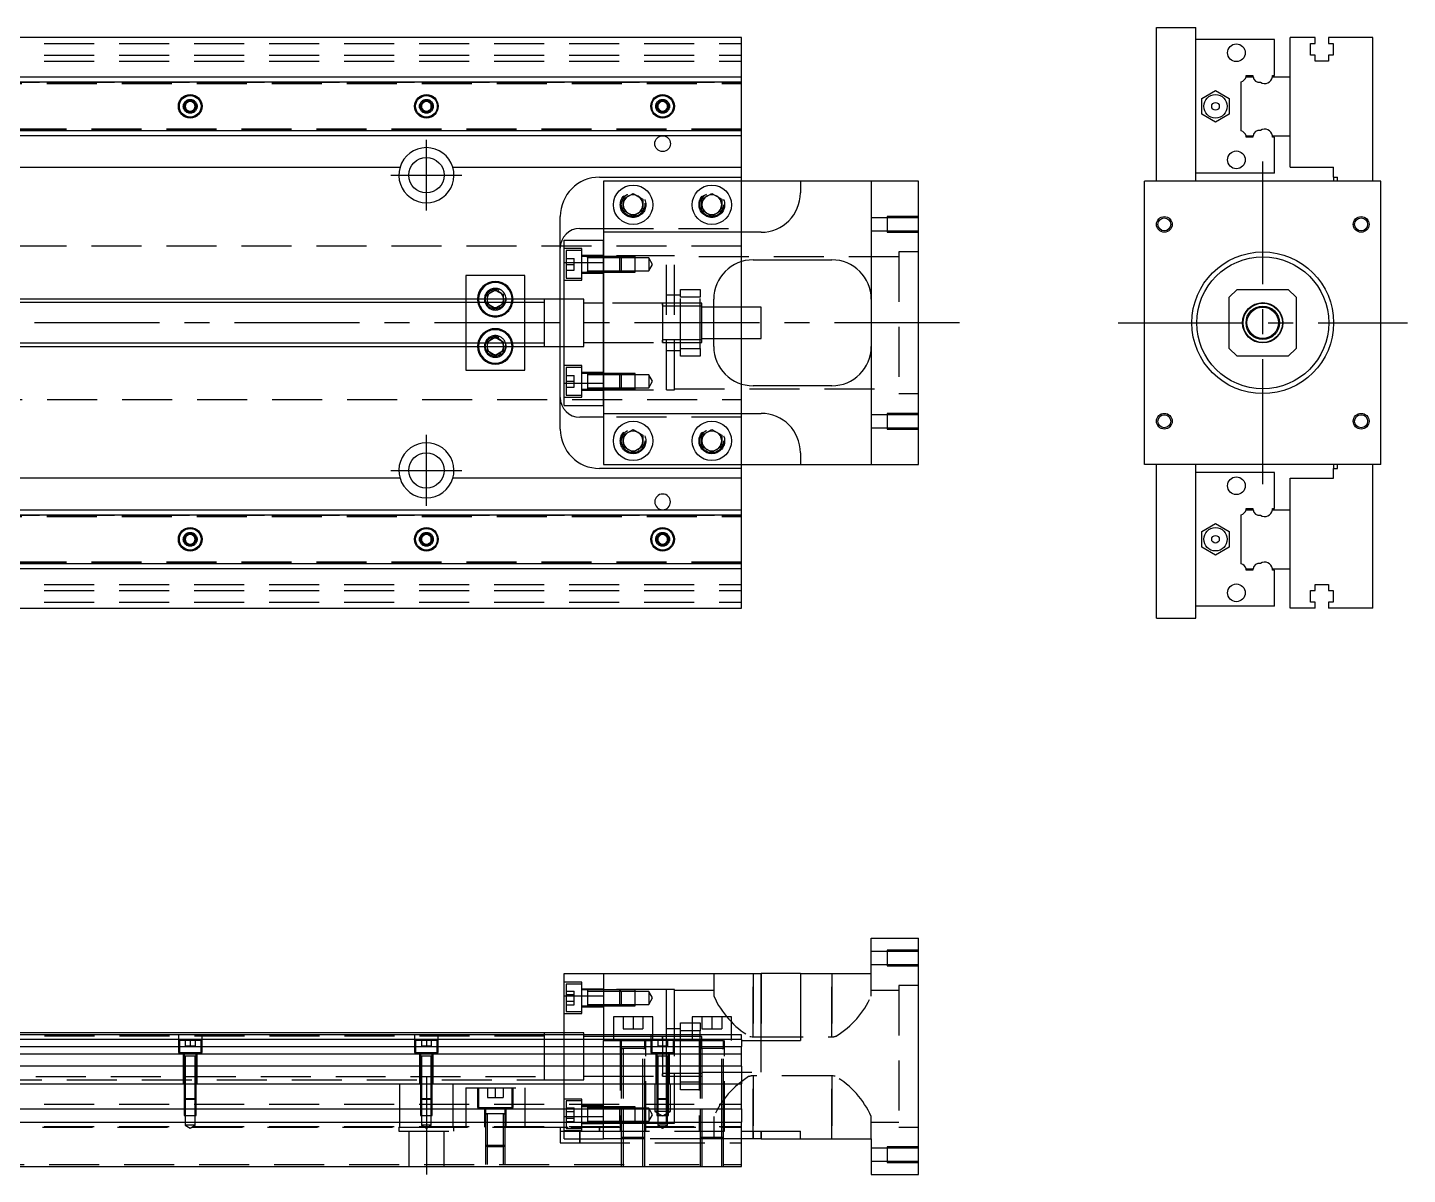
# Model space of a CAD drawing. Header units: millimetres. Extents: x -12 to 689, y -256 to 77.
# Drawn here: x 338.7 to 689.2, y -216.3 to 75 of the extents above; entities that cross this region are included whole.
import ezdxf

# ---------------------------------------------------------------- set-up
doc = ezdxf.new("R2010")
doc.units = ezdxf.units.MM
doc.linetypes.add('CENTER', pattern=[50.8, 31.75, -6.35, 6.35, -6.35])
doc.linetypes.add('DASHED', pattern=[19.05, 12.7, -6.35])
doc.layers.add('CENTER', color=1, linetype='CENTER')

msp = doc.modelspace()

# ---------------------------------------------------------------- linework, layer by layer
at = {"color": 7, "linetype": 'Continuous', "lineweight": -3}
for p, q in [((625.44, 75), (635.44, 75)), ((625.44, 36), (625.44, 75)), ((635.44, 36), (635.44, 75)), ((520, 72.5), (310, 72.5)), ((520, 62.5), (520, 72.5)), ((655.44, 72), (635.44, 72)), ((655.44, 62.8), (655.44, 72)), ((659.44, 62.5), (659.44, 72.5)), ((665.74, 72.5), (659.44, 72.5)), ((664.59, 71), (665.74, 71)), ((664.59, 68), (664.59, 71)), ((665.74, 71), (665.74, 72.5)), ((669.14, 72.5), (669.14, 71)), ((680.44, 72.5), (669.14, 72.5)), ((669.14, 71), (670.29, 71)), ((670.29, 71), (670.29, 68)), ((680.44, 36), (680.44, 72.5)), ((665.74, 68), (664.59, 68)), ((665.74, 66.5), (665.74, 68)), ((669.14, 68), (669.14, 66.5)), ((670.29, 68), (669.14, 68)), ((669.14, 66.5), (665.74, 66.5)), ((310, 62.5), (520, 62.5)), ((310, 61.25), (520, 61.25)), ((520, 61.25), (520, 62.5)), ((520, 48.75), (520, 61.25)), ((646.94, 48.75), (646.94, 61.25)), ((648.19, 62.5), (649.96, 62.5)), ((648.23, 62.8), (649.94, 62.8)), ((654.91, 62.5), (659.44, 62.5)), ((654.94, 62.8), (655.44, 62.8)), ((659.44, 47.5), (659.44, 62.5)), ((659.44, 47.5), (659.44, 62.5)), ((378.75, 55.72), (380, 56.44)), ((380, 56.44), (381.25, 55.72)), ((438.75, 55.72), (440, 56.44)), ((440, 56.44), (441.25, 55.72)), ((498.75, 55.72), (500, 56.44)), ((500, 56.44), (501.25, 55.72)), ((636.94, 57.02), (640.44, 59.04)), ((636.94, 52.98), (636.94, 57.02)), ((640.44, 59.04), (643.94, 57.02)), ((643.94, 57.02), (643.94, 52.98)), ((378.75, 54.28), (378.75, 55.72)), ((380, 53.56), (378.75, 54.28)), ((381.25, 54.28), (380, 53.56)), ((381.25, 55.72), (381.25, 54.28)), ((438.75, 54.28), (438.75, 55.72)), ((440, 53.56), (438.75, 54.28)), ((441.25, 54.28), (440, 53.56)), ((441.25, 55.72), (441.25, 54.28)), ((498.75, 54.28), (498.75, 55.72)), ((500, 53.56), (498.75, 54.28)), ((501.25, 54.28), (500, 53.56)), ((501.25, 55.72), (501.25, 54.28)), ((640.44, 50.96), (636.94, 52.98)), ((643.94, 52.98), (640.44, 50.96)), ((520, 48.75), (310, 48.75)), ((520, 47.5), (310, 47.5)), ((520, 47.5), (520, 48.75)), ((520, 39.5), (520, 47.5)), ((648.19, 47.5), (649.96, 47.5)), ((649.94, 47.2), (648.23, 47.2)), ((654.91, 47.5), (659.44, 47.5)), ((655.44, 47.2), (654.94, 47.2)), ((655.44, 38), (655.44, 47.2)), ((659.44, 39.5), (659.44, 47.5)), ((326.71, 39.5), (433.29, 39.5)), ((446.71, 39.5), (520, 39.5)), ((520, 37), (520, 39.5)), ((659.44, 39.5), (670.44, 39.5)), ((670.44, 37), (670.44, 39.5)), ((484, 37), (520, 37)), ((485, 36), (485, 23)), ((535, 36), (485, 36)), ((520, 36), (520, 37)), ((535, 36), (535, 33)), ((553, 36), (535, 36)), ((553, 36), (553, -36)), ((565, 36), (553, 36)), ((565, -36), (565, 36)), ((622.44, -36), (622.44, 36)), ((682.44, 36), (622.44, 36)), ((655.44, 38), (635.44, 38)), ((670.44, 37), (671.44, 37)), ((670.44, 37), (670.44, 36)), ((671.44, 36), (671.44, 37)), ((682.44, -36), (682.44, 36)), ((490, 31.44), (492.5, 32.89)), ((492.5, 32.89), (495, 31.44)), ((510, 31.44), (512.5, 32.89)), ((512.5, 32.89), (515, 31.44)), ((490, 28.56), (490, 31.44)), ((492.5, 27.11), (490, 28.56)), ((495, 28.56), (492.5, 27.11)), ((495, 31.44), (495, 28.56)), ((510, 28.56), (510, 31.44)), ((512.5, 27.11), (510, 28.56)), ((515, 28.56), (512.5, 27.11)), ((515, 31.44), (515, 28.56)), ((474, 6), (474, 27)), ((479, 24), (485, 24)), ((485, 23), (485, 15.33)), ((525, 23), (485, 23)), ((475, 15.33), (475, 21)), ((475, 21), (485, 21)), ((475, 15.33), (485, 15.33)), ((475, -15.33), (475, 15.33)), ((485, -15.33), (485, 15.33)), ((485, 15.33), (485, -15.33)), ((520, 4), (520, 15.54)), ((523, 16), (543, 16)), ((450, 12), (450, 6)), ((465, 12), (450, 12)), ((465, 6), (465, 12)), ((455.5, 7.15), (457.5, 8.31)), ((455.5, 6), (455.5, 7.15)), ((457.5, 8.31), (459.5, 7.15)), ((459.5, 7.15), (459.5, 6)), ((645.94, 8.5), (643.94, 6.5)), ((645.94, 8.5), (658.94, 8.5)), ((660.94, 6.5), (658.94, 8.5)), ((470, 6), (310, 6)), ((470, 6), (469.99, 6)), ((470, -6), (470, 6)), ((470, 6), (470, 6)), ((475, 6), (470, 6)), ((513, -6), (513, 6)), ((525, 4), (513, 4)), ((525, 0), (525, 4)), ((643.94, -6.5), (643.94, 6.5)), ((660.94, 6.5), (660.94, -6.5)), ((525, -4), (525, 0)), ((310, -6), (470, -6)), ((450, -6), (450, -12)), ((455.5, -7.15), (455.5, -6)), ((459.5, -6), (459.5, -7.15)), ((465, -12), (465, -6)), ((469.99, -6), (470, -6)), ((470, -6), (470, -6)), ((470, -6), (475, -6)), ((474, -27), (474, -6)), ((513, -4), (525, -4)), ((520, -15.54), (520, -4)), ((643.94, -6.5), (645.94, -8.5)), ((658.94, -8.5), (660.94, -6.5)), ((457.5, -8.31), (455.5, -7.15)), ((459.5, -7.15), (457.5, -8.31)), ((658.94, -8.5), (645.94, -8.5)), ((450, -12), (465, -12)), ((475, -15.33), (485, -15.33)), ((475, -21), (475, -15.33)), ((485, -15.33), (485, -23)), ((543, -16), (523, -16)), ((475, -21), (485, -21)), ((485, -24), (479, -24)), ((485, -23), (525, -23)), ((485, -23), (485, -36)), ((490, -28.56), (492.5, -27.11)), ((492.5, -27.11), (495, -28.56)), ((510, -28.56), (512.5, -27.11)), ((512.5, -27.11), (515, -28.56)), ((490, -31.44), (490, -28.56)), ((492.5, -32.89), (490, -31.44)), ((495, -31.44), (492.5, -32.89)), ((495, -28.56), (495, -31.44)), ((510, -31.44), (510, -28.56)), ((512.5, -32.89), (510, -31.44)), ((515, -31.44), (512.5, -32.89)), ((515, -28.56), (515, -31.44)), ((535, -33), (535, -36)), ((520, -37), (484, -37)), ((485, -36), (535, -36)), ((520, -37), (520, -36)), ((520, -39.5), (520, -37)), ((535, -36), (553, -36)), ((553, -36), (565, -36)), ((682.44, -36), (622.44, -36)), ((625.44, -75), (625.44, -36)), ((635.44, -75), (635.44, -36)), ((655.44, -38), (635.44, -38)), ((655.44, -47.2), (655.44, -38)), ((670.44, -36), (670.44, -37)), ((670.44, -39.5), (670.44, -37)), ((670.44, -37), (671.44, -37)), ((671.44, -37), (671.44, -36)), ((680.44, -72.5), (680.44, -36)), ((433.29, -39.5), (326.71, -39.5)), ((520, -39.5), (446.71, -39.5)), ((520, -47.5), (520, -39.5)), ((659.44, -47.5), (659.44, -39.5)), ((659.44, -39.5), (670.44, -39.5)), ((310, -47.5), (520, -47.5)), ((310, -48.75), (520, -48.75)), ((520, -48.75), (520, -47.5)), ((520, -61.25), (520, -48.75)), ((646.94, -61.25), (646.94, -48.75)), ((648.19, -47.5), (649.96, -47.5)), ((648.23, -47.2), (649.94, -47.2)), ((654.91, -47.5), (659.44, -47.5)), ((654.94, -47.2), (655.44, -47.2)), ((659.44, -62.5), (659.44, -47.5)), ((659.44, -62.5), (659.44, -47.5)), ((636.94, -52.98), (640.44, -50.96)), ((640.44, -50.96), (643.94, -52.98)), ((378.75, -54.28), (380, -53.56)), ((378.75, -55.72), (378.75, -54.28)), ((380, -56.44), (378.75, -55.72)), ((380, -53.56), (381.25, -54.28)), ((381.25, -55.72), (380, -56.44)), ((381.25, -54.28), (381.25, -55.72)), ((438.75, -54.28), (440, -53.56)), ((438.75, -55.72), (438.75, -54.28)), ((440, -56.44), (438.75, -55.72)), ((440, -53.56), (441.25, -54.28)), ((441.25, -55.72), (440, -56.44)), ((441.25, -54.28), (441.25, -55.72)), ((498.75, -54.28), (500, -53.56)), ((498.75, -55.72), (498.75, -54.28)), ((500, -56.44), (498.75, -55.72)), ((500, -53.56), (501.25, -54.28)), ((501.25, -55.72), (500, -56.44)), ((501.25, -54.28), (501.25, -55.72)), ((636.94, -57.02), (636.94, -52.98)), ((643.94, -52.98), (643.94, -57.02)), ((640.44, -59.04), (636.94, -57.02)), ((643.94, -57.02), (640.44, -59.04)), ((520, -61.25), (310, -61.25)), ((520, -62.5), (310, -62.5)), ((520, -62.5), (520, -61.25)), ((520, -72.5), (520, -62.5)), ((648.19, -62.5), (649.96, -62.5)), ((649.94, -62.8), (648.23, -62.8)), ((654.91, -62.5), (659.44, -62.5)), ((655.44, -62.8), (654.94, -62.8)), ((655.44, -72), (655.44, -62.8)), ((659.44, -72.5), (659.44, -62.5)), ((665.74, -66.5), (669.14, -66.5)), ((665.74, -68), (665.74, -66.5)), ((669.14, -66.5), (669.14, -68)), ((664.59, -68), (665.74, -68)), ((664.59, -71), (664.59, -68)), ((669.14, -68), (670.29, -68)), ((670.29, -68), (670.29, -71)), ((310, -72.5), (520, -72.5)), ((655.44, -72), (635.44, -72)), ((665.74, -72.5), (659.44, -72.5)), ((665.74, -71), (664.59, -71)), ((665.74, -72.5), (665.74, -71)), ((669.14, -71), (669.14, -72.5)), ((670.29, -71), (669.14, -71)), ((680.44, -72.5), (669.14, -72.5)), ((625.44, -75), (635.44, -75)), ((553, -165.35), (553, -156.35)), ((553, -156.35), (565, -156.35)), ((565, -216.35), (565, -156.35)), ((475, -171.02), (475, -165.35)), ((475, -165.35), (485, -165.35)), ((485, -165.35), (525, -165.35)), ((485, -165.35), (485, -180.85)), ((525, -182.35), (525, -165.35)), ((535, -165.35), (525, -165.35)), ((535, -165.35), (535, -182.35)), ((535, -165.35), (553, -165.35)), ((475, -180.85), (475, -171.02)), ((475, -171.02), (485, -171.02)), ((497.5, -176.35), (487.5, -176.35)), ((487.5, -176.35), (487.5, -180.85)), ((497.5, -180.85), (497.5, -176.35)), ((517.5, -176.35), (507.5, -176.35)), ((507.5, -176.35), (507.5, -180.85)), ((517.5, -180.85), (517.5, -176.35)), ((470, -180.35), (305.5, -180.35)), ((520, -180.85), (305.5, -180.85)), ((520, -182.1), (305.5, -182.1)), ((470, -180.35), (469.99, -180.35)), ((470, -180.85), (470, -180.35)), ((470, -180.35), (470, -180.35)), ((475, -180.35), (470, -180.35)), ((501, -182.1), (500, -182.1)), ((504.5, -182.1), (501, -182.1)), ((507.5, -182.1), (504.5, -182.1)), ((509.5, -182.1), (507.5, -182.1)), ((510, -182.1), (509.5, -182.1)), ((520, -182.1), (520, -180.85)), ((520, -182.1), (520, -183.88)), ((305.5, -183.88), (520, -183.88)), ((520, -182.35), (535, -182.35)), ((520, -185.77), (520, -183.88)), ((520, -185.77), (305.5, -185.77)), ((520, -188.83), (305.5, -188.83)), ((520, -188.83), (520, -185.77)), ((520, -188.83), (520, -193.35)), ((0, -193.35), (520, -193.35)), ((520, -199.65), (520, -193.35)), ((0, -199.65), (520, -199.65)), ((520, -199.65), (520, -203.05)), ((0, -203.05), (520, -203.05)), ((520, -214.35), (520, -203.05)), ((520, -205.35), (535, -205.35)), ((525, -207.35), (525, -205.35)), ((535, -207.35), (535, -205.35)), ((525, -207.35), (520, -207.35)), ((525, -207.35), (535, -207.35)), ((535, -207.35), (553, -207.35)), ((553, -207.35), (553, -216.35)), ((0, -214.35), (520, -214.35)), ((553, -216.35), (565, -216.35))]:
    msp.add_line(p, q, dxfattribs=at)
at = {"color": 3, "linetype": 'DASHED', "lineweight": -3}
for p, q in [((0, 71), (520, 71)), ((0, 68), (520, 68)), ((0, 66.5), (520, 66.5)), ((305.5, 61.1), (520, 61.1)), ((305.5, 60.8), (520, 60.8)), ((310, 61.11), (520, 61.11)), ((381.48, 55.26), (381.5, 55)), ((438.5, 55), (438.52, 55.25)), ((498.5, 55), (498.52, 55.25)), ((520, 49.2), (305.5, 49.2)), ((520, 48.9), (305.5, 48.9)), ((520, 48.89), (310, 48.89)), ((520, 24), (520, 36)), ((495.48, 30.36), (495.5, 30)), ((509.5, 30), (509.52, 30.35)), ((557, 26.65), (553, 26.65)), ((557, 27), (557, 23)), ((565, 27), (557, 27)), ((565, 26.65), (557, 26.65)), ((485, 24), (520, 24)), ((520, 23), (520, 24)), ((520, 15.54), (520, 23)), ((553, 23.35), (557, 23.35)), ((557, 23.35), (565, 23.35)), ((557, 23), (565, 23)), ((520, 19.5), (76.97, 19.5)), ((479.5, 18.85), (475, 18.85)), ((475.5, 18.35), (475.5, 11.35)), ((479.5, 18.35), (475.5, 18.35)), ((479.5, 10.85), (479.5, 18.85)), ((485, 15.33), (485, 21)), ((560, 18), (560, -18)), ((565, 18), (560, 18)), ((475.5, 16.35), (477.5, 16.35)), ((475.5, 14.85), (477.5, 14.85)), ((477.5, 14.85), (477.5, 16.35)), ((477.5, 13.35), (477.5, 14.85)), ((485, 17.1), (479.5, 17.1)), ((480.9, 16.85), (479.5, 16.85)), ((480.9, 16.85), (480.89, 16.85)), ((480.9, 16.85), (480.9, 16.63)), ((480.9, 16.63), (480.9, 16.85)), ((485, 16.85), (480.9, 16.85)), ((480.9, 16.85), (480.9, 16.85)), ((480.9, 16.63), (480.9, 13.07)), ((485, 16.5), (480.9, 16.5)), ((501, 17), (485, 17)), ((489.15, 16.85), (485, 16.85)), ((489.15, 16.85), (485, 16.85)), ((489.5, 16.5), (485, 16.5)), ((489.15, 12.85), (489.15, 16.85)), ((493, 16.85), (489.15, 16.85)), ((489.5, 16.5), (489.15, 16.85)), ((489.5, 16.5), (489.5, 13.2)), ((493, 16.5), (489.5, 16.5)), ((493, 12.85), (493, 16.85)), ((496.5, 16.5), (493, 16.5)), ((496.5, 16.5), (496.5, 13.2)), ((497.45, 14.85), (496.5, 16.5)), ((496.5, 13.2), (497.45, 14.85)), ((501, -17), (501, 17)), ((503, 17), (501, 17)), ((503, -17), (503, 17)), ((560, 16.75), (503, 16.75)), ((520, 15.54), (520, 15.54)), ((475, 10.85), (479.5, 10.85)), ((475.5, 13.35), (477.5, 13.35)), ((475.5, 11.35), (479.5, 11.35)), ((479.5, 12.85), (480.9, 12.85)), ((479.5, 12.6), (485, 12.6)), ((480.89, 12.85), (480.9, 12.85)), ((480.9, 13.2), (485, 13.2)), ((480.9, 13.07), (480.9, 12.85)), ((480.9, 12.85), (480.9, 13.07)), ((480.9, 12.85), (485, 12.85)), ((480.9, 12.85), (480.9, 12.85)), ((485, 13.2), (489.5, 13.2)), ((485, 12.85), (489.15, 12.85)), ((485, 12.85), (489.15, 12.85)), ((489.15, 12.85), (489.5, 13.2)), ((489.15, 12.85), (493, 12.85)), ((489.5, 13.2), (493, 13.2)), ((493, 13.2), (496.5, 13.2)), ((504.5, 8.5), (509.5, 8.5)), ((504.5, 6.5), (504.5, 8.5)), ((509.5, 8.5), (509.5, 6.5)), ((450, 6), (450, 5.12)), ((450, 5.12), (450, -5.12)), ((455.5, 5.12), (455.5, 6)), ((455.5, 4.85), (455.5, 5.12)), ((457.5, 3.69), (455.5, 4.85)), ((459.5, 4.85), (457.5, 3.69)), ((459.5, 6), (459.5, 5.12)), ((459.5, 5.12), (459.5, 4.85)), ((459.98, 6.29), (460, 6)), ((465, 5.12), (465, 6)), ((465, -5.12), (465, 5.12)), ((474, -6), (474, 6)), ((480, 6), (475, 6)), ((480, 0), (480, 6)), ((485, 5), (480, 5)), ((500, 5), (485, 5)), ((509.5, 5), (499.99, 5)), ((500, 4.44), (500, 5)), ((500, 5), (500, 4.44)), ((500, 4.44), (500, -4.44)), ((509.5, 4.25), (500, 4.25)), ((504.5, 7), (501, 7)), ((509.5, 6.5), (504.5, 6.5)), ((504.5, -6.5), (504.5, 6.5)), ((509.5, -6.5), (509.5, 6.5)), ((510, 5), (509.5, 5)), ((510, 4.25), (509.5, 4.25)), ((510, 0), (510, 5)), ((513, 4), (510, 4)), ((520, -4), (520, 4)), ((480, -6), (480, 0)), ((510, -5), (510, 0)), ((450, -5.12), (450, -6)), ((455.5, -4.85), (457.5, -3.69)), ((455.5, -5.12), (455.5, -4.85)), ((455.5, -6), (455.5, -5.12)), ((457.5, -3.69), (459.5, -4.85)), ((459.5, -4.85), (459.5, -5.12)), ((459.5, -5.12), (459.5, -6)), ((459.98, -5.71), (460, -6)), ((465, -6), (465, -5.12)), ((470, -6), (470, -6)), ((475, -6), (480, -6)), ((480, -5), (485, -5)), ((485, -5), (500, -5)), ((499.99, -5), (509.5, -5)), ((500, -4.25), (509.5, -4.25)), ((500, -5), (500, -4.44)), ((500, -4.44), (500, -5)), ((500, -5), (500, -5)), ((501, -7), (504.5, -7)), ((504.5, -6.5), (509.5, -6.5)), ((504.5, -8.5), (504.5, -6.5)), ((509.5, -4.25), (510, -4.25)), ((509.5, -5), (510, -5)), ((509.5, -6.5), (509.5, -8.5)), ((510, -4), (513, -4)), ((509.5, -8.5), (504.5, -8.5)), ((479.5, -10.85), (475, -10.85)), ((475.5, -11.35), (475.5, -18.35)), ((479.5, -11.35), (475.5, -11.35)), ((475.5, -13.35), (477.5, -13.35)), ((477.5, -14.85), (477.5, -13.35)), ((479.5, -18.85), (479.5, -10.85)), ((485, -12.6), (479.5, -12.6)), ((480.9, -12.85), (479.5, -12.85)), ((480.9, -12.85), (480.89, -12.85)), ((480.9, -12.85), (480.9, -13.07)), ((480.9, -12.85), (480.9, -12.85)), ((485, -12.85), (480.9, -12.85)), ((480.9, -13.07), (480.9, -16.63)), ((485, -13.2), (480.9, -13.2)), ((489.15, -12.85), (485, -12.85)), ((489.15, -12.85), (485, -12.85)), ((489.5, -13.2), (485, -13.2)), ((489.15, -16.85), (489.15, -12.85)), ((493, -12.85), (489.15, -12.85)), ((489.5, -13.2), (489.15, -12.85)), ((489.5, -13.2), (489.5, -16.5)), ((493, -13.2), (489.5, -13.2)), ((493, -16.85), (493, -12.85)), ((496.5, -13.2), (493, -13.2)), ((496.5, -13.2), (496.5, -16.5)), ((497.45, -14.85), (496.5, -13.2)), ((475.5, -14.85), (477.5, -14.85)), ((475.5, -16.35), (477.5, -16.35)), ((477.5, -16.35), (477.5, -14.85)), ((479.5, -16.85), (480.9, -16.85)), ((479.5, -17.1), (485, -17.1)), ((480.89, -16.85), (480.9, -16.85)), ((480.9, -16.5), (485, -16.5)), ((480.9, -16.63), (480.9, -16.85)), ((480.9, -16.85), (480.9, -16.85)), ((480.9, -16.85), (485, -16.85)), ((485, -21), (485, -15.33)), ((485, -16.5), (489.5, -16.5)), ((485, -16.85), (489.15, -16.85)), ((485, -16.85), (489.15, -16.85)), ((485, -17), (501, -17)), ((489.15, -16.85), (489.5, -16.5)), ((489.15, -16.85), (493, -16.85)), ((489.5, -16.5), (493, -16.5)), ((493, -16.5), (496.5, -16.5)), ((496.5, -16.5), (497.45, -14.85)), ((501, -17), (503, -17)), ((503, -16.75), (560, -16.75)), ((520, -23), (520, -15.54)), ((520, -15.54), (520, -15.54)), ((76.97, -19.5), (520, -19.5)), ((475, -18.85), (479.5, -18.85)), ((475.5, -18.35), (479.5, -18.35)), ((560, -18), (565, -18)), ((520, -24), (485, -24)), ((520, -24), (520, -23)), ((520, -36), (520, -24)), ((557, -23.35), (553, -23.35)), ((557, -23), (557, -27)), ((565, -23), (557, -23)), ((565, -23.35), (557, -23.35)), ((553, -26.65), (557, -26.65)), ((557, -26.65), (565, -26.65)), ((557, -27), (565, -27)), ((489.5, -30), (489.52, -29.65)), ((509.5, -30), (509.52, -29.65)), ((305.5, -48.9), (520, -48.9)), ((310, -48.89), (520, -48.89)), ((305.5, -49.2), (520, -49.2)), ((381.48, -54.74), (381.5, -55)), ((438.5, -55), (438.52, -54.75)), ((501.48, -54.74), (501.5, -55)), ((520, -60.8), (305.5, -60.8)), ((520, -61.1), (305.5, -61.1)), ((520, -61.11), (310, -61.11)), ((0, -66.5), (520, -66.5)), ((0, -68), (520, -68)), ((0, -71), (520, -71)), ((557, -159.7), (553, -159.7)), ((557, -159.35), (557, -163.35)), ((565, -159.35), (557, -159.35)), ((565, -159.7), (557, -159.7)), ((553, -163), (557, -163)), ((557, -163), (565, -163)), ((557, -163.35), (565, -163.35)), ((479.5, -167.5), (475, -167.5)), ((475.5, -168), (475.5, -171.5)), ((479.5, -168), (475.5, -168)), ((479.5, -175.5), (479.5, -167.5)), ((513, -165.35), (513, -170.71)), ((523, -181.39), (523, -165.35)), ((523, -165.35), (523, -181.39)), ((525, -165.35), (525, -182.35)), ((543, -165.35), (543, -181.39)), ((543, -181.39), (543, -165.35)), ((553, -170.71), (553, -165.35)), ((475.5, -169.77), (477.5, -169.77)), ((475.5, -170.63), (477.5, -170.63)), ((475.5, -171.5), (475.5, -175)), ((477.5, -170.63), (477.5, -169.77)), ((477.5, -172.37), (477.5, -170.63)), ((485, -169.25), (479.5, -169.25)), ((480.9, -169.5), (479.5, -169.5)), ((480.9, -169.5), (480.89, -169.5)), ((480.9, -169.5), (480.9, -170.09)), ((480.9, -169.5), (480.9, -169.72)), ((485, -169.5), (480.9, -169.5)), ((480.9, -169.5), (480.9, -169.5)), ((480.9, -169.72), (480.9, -170.09)), ((485, -169.85), (480.9, -169.85)), ((480.9, -170.09), (480.9, -171.5)), ((480.9, -171.36), (480.9, -171.64)), ((480.9, -171.5), (480.9, -172.92)), ((501, -169.35), (485, -169.35)), ((489.15, -169.5), (485, -169.5)), ((489.15, -169.5), (485, -169.5)), ((489.5, -169.85), (485, -169.85)), ((489.15, -171.5), (489.15, -169.5)), ((493, -169.5), (489.15, -169.5)), ((489.5, -169.85), (489.15, -169.5)), ((489.15, -173.5), (489.15, -171.5)), ((489.5, -169.85), (489.5, -171.5)), ((493, -169.85), (489.5, -169.85)), ((489.5, -171.5), (489.5, -173.15)), ((493, -173.5), (493, -169.5)), ((496.5, -169.85), (493, -169.85)), ((496.5, -169.85), (496.5, -173.15)), ((497.45, -171.5), (496.5, -169.85)), ((496.5, -173.15), (497.45, -171.5)), ((501, -180.85), (501, -169.35)), ((503, -169.35), (501, -169.35)), ((503, -180.85), (503, -169.35)), ((513, -169.6), (503, -169.6)), ((513, -170.71), (513.04, -171.06)), ((552.96, -171.08), (553, -170.71)), ((560, -169.6), (553, -169.6)), ((560, -168.35), (560, -204.35)), ((565, -168.35), (560, -168.35)), ((475.5, -172.37), (477.5, -172.37)), ((475.5, -173.23), (477.5, -173.23)), ((475.5, -175), (479.5, -175)), ((477.5, -173.23), (477.5, -172.37)), ((479.5, -173.5), (480.9, -173.5)), ((479.5, -173.75), (485, -173.75)), ((480.89, -173.5), (480.9, -173.5)), ((480.9, -172.92), (480.9, -173.5)), ((480.9, -172.92), (480.9, -173.28)), ((480.9, -173.15), (485, -173.15)), ((480.9, -173.28), (480.9, -173.5)), ((480.9, -173.5), (485, -173.5)), ((480.9, -173.5), (480.9, -173.5)), ((485, -173.15), (489.5, -173.15)), ((485, -173.5), (489.15, -173.5)), ((485, -173.5), (489.15, -173.5)), ((489.15, -173.5), (489.5, -173.15)), ((489.15, -173.5), (493, -173.5)), ((489.5, -173.15), (493, -173.15)), ((493, -173.15), (496.5, -173.15)), ((475, -175.5), (479.5, -175.5)), ((490, -176.35), (490, -179.35)), ((492.5, -176.35), (492.5, -179.35)), ((495, -176.35), (495, -179.35)), ((504.5, -177.85), (507.5, -177.85)), ((504.5, -179.85), (504.5, -177.85)), ((507.5, -177.85), (509.5, -177.85)), ((509.5, -177.85), (509.5, -179.85)), ((510, -176.35), (510, -179.35)), ((512.5, -176.35), (512.5, -179.35)), ((515, -176.35), (515, -179.35)), ((470, -181.22), (55, -181.22)), ((377, -180.85), (377, -185.35)), ((383, -185.35), (383, -180.85)), ((437, -180.85), (437, -185.35)), ((443, -185.35), (443, -180.85)), ((470, -180.85), (470, -180.35)), ((470, -186.15), (470, -180.85)), ((480, -180.35), (475, -180.35)), ((475, -193.35), (475, -180.85)), ((480, -180.85), (480, -180.35)), ((480, -186.35), (480, -180.85)), ((485, -181.35), (480, -181.35)), ((485, -180.85), (485, -182.35)), ((487.5, -181.35), (485, -181.35)), ((487.5, -180.85), (487.5, -182.35)), ((497.5, -181.35), (487.5, -181.35)), ((490, -179.35), (492.5, -179.35)), ((492.5, -179.35), (495, -179.35)), ((497, -180.85), (497, -185.35)), ((497.5, -182.35), (497.5, -180.85)), ((500, -181.35), (497.5, -181.35)), ((500, -181.35), (499.99, -181.35)), ((500, -181.35), (500, -181.91)), ((500, -181.91), (500, -181.35)), ((500, -181.35), (500, -181.35)), ((500, -181.35), (500, -181.35)), ((501, -181.35), (500, -181.35)), ((500, -181.91), (500, -182.25)), ((504.5, -179.35), (501, -179.35)), ((501, -182.35), (501, -180.85)), ((504.5, -181.35), (501, -181.35)), ((503, -185.35), (503, -180.85)), ((507.5, -179.85), (504.5, -179.85)), ((504.5, -180.85), (504.5, -179.85)), ((504.5, -182.35), (504.5, -180.85)), ((507.5, -181.35), (504.5, -181.35)), ((509.5, -179.85), (507.5, -179.85)), ((507.5, -180.85), (507.5, -182.35)), ((509.5, -181.35), (507.5, -181.35)), ((509.5, -180.85), (509.5, -179.85)), ((509.5, -182.35), (509.5, -180.85)), ((510, -181.35), (509.5, -181.35)), ((510, -179.35), (512.5, -179.35)), ((510, -182.35), (510, -181.35)), ((512.5, -179.35), (515, -179.35)), ((517.5, -182.35), (517.5, -180.85)), ((522.17, -181.28), (522.44, -181.34)), ((522.44, -181.34), (522.72, -181.38)), ((522.72, -181.38), (523, -181.39)), ((523, -181.39), (543, -181.39)), ((377, -185.35), (383, -185.35)), ((382.75, -182.35), (377.25, -182.35)), ((377.25, -182.35), (377.25, -185.35)), ((378.25, -185.35), (378.25, -193.35)), ((378.5, -185.35), (378.5, -186.35)), ((378.75, -182.35), (378.75, -183.65)), ((378.75, -183.65), (380, -183.65)), ((380, -182.35), (380, -183.65)), ((380, -183.65), (381.25, -183.65)), ((381.25, -182.35), (381.25, -183.65)), ((381.5, -186.35), (381.5, -185.35)), ((381.75, -193.35), (381.75, -185.35)), ((382.75, -185.35), (382.75, -182.35)), ((437, -185.35), (443, -185.35)), ((442.75, -182.35), (437.25, -182.35)), ((437.25, -182.35), (437.25, -185.35)), ((438.25, -185.35), (438.25, -193.35)), ((438.5, -185.35), (438.5, -186.35)), ((438.75, -182.35), (438.75, -183.65)), ((438.75, -183.65), (440, -183.65)), ((440, -182.35), (440, -183.65)), ((440, -183.65), (441.25, -183.65)), ((441.25, -182.35), (441.25, -183.65)), ((441.5, -186.35), (441.5, -185.35)), ((441.75, -193.35), (441.75, -185.35)), ((442.75, -185.35), (442.75, -182.35)), ((485, -193.35), (485, -182.35)), ((485, -182.35), (497.25, -182.35)), ((489.25, -182.35), (489.25, -205.35)), ((489.5, -182.35), (489.5, -184.35)), ((489.5, -184.34), (489.5, -184.35)), ((489.5, -184.35), (489.85, -184.35)), ((489.85, -184.35), (489.5, -184.35)), ((489.5, -184.35), (489.5, -184.35)), ((489.5, -184.35), (489.5, -199.65)), ((495.15, -184.35), (489.85, -184.35)), ((490, -184.35), (490, -199.65)), ((495, -199.65), (495, -184.35)), ((495.15, -184.35), (495.5, -184.35)), ((495.5, -184.35), (495.15, -184.35)), ((495.5, -184.35), (495.5, -182.35)), ((495.5, -184.35), (495.5, -184.34)), ((495.5, -184.35), (495.5, -184.35)), ((495.5, -199.65), (495.5, -184.35)), ((495.75, -205.35), (495.75, -182.35)), ((497, -185.35), (503, -185.35)), ((502.75, -182.35), (497.25, -182.35)), ((497.25, -182.35), (497.25, -185.35)), ((498.25, -185.35), (498.25, -193.35)), ((498.5, -185.35), (498.5, -186.35)), ((498.75, -182.35), (498.75, -183.65)), ((498.75, -183.65), (500, -183.65)), ((500, -182.35), (500, -183.65)), ((500, -183.65), (501.25, -183.65)), ((500, -183.75), (500, -185.35)), ((500, -185.35), (500, -186.15)), ((501, -185.35), (501, -182.35)), ((501, -186.35), (501, -185.35)), ((501.25, -182.35), (501.25, -183.65)), ((501.5, -186.35), (501.5, -185.35)), ((501.75, -193.35), (501.75, -185.35)), ((502.75, -182.35), (520, -182.35)), ((502.75, -185.35), (502.75, -182.35)), ((503, -186.35), (503, -185.35)), ((504.5, -192.85), (504.5, -182.35)), ((509.25, -182.35), (509.25, -205.35)), ((509.5, -182.35), (509.5, -184.35)), ((509.5, -184.34), (509.5, -184.35)), ((509.5, -184.35), (509.85, -184.35)), ((509.85, -184.35), (509.5, -184.35)), ((509.5, -184.35), (509.5, -199.65)), ((509.5, -184.35), (509.5, -184.35)), ((515.15, -184.35), (509.85, -184.35)), ((510, -184.35), (510, -182.35)), ((510, -184.35), (510, -199.65)), ((515, -199.65), (515, -184.35)), ((515.15, -184.35), (515.5, -184.35)), ((515.5, -184.35), (515.15, -184.35)), ((515.5, -184.35), (515.5, -182.35)), ((515.5, -184.35), (515.5, -184.34)), ((515.5, -199.65), (515.5, -184.35)), ((515.5, -184.35), (515.5, -184.35)), ((515.75, -205.35), (515.75, -182.35)), ((525, -190.35), (525, -182.35)), ((378.5, -186.34), (378.5, -186.35)), ((378.62, -186.35), (378.5, -186.35)), ((378.5, -186.35), (378.5, -193.35)), ((378.5, -186.35), (378.5, -186.35)), ((381.25, -186.35), (378.62, -186.35)), ((378.75, -186.35), (378.75, -193.35)), ((381.25, -193.35), (381.25, -186.35)), ((381.5, -186.35), (381.5, -186.34)), ((381.5, -193.35), (381.5, -186.35)), ((381.5, -186.35), (381.5, -186.35)), ((438.5, -186.34), (438.5, -186.35)), ((438.62, -186.35), (438.5, -186.35)), ((438.5, -186.35), (438.5, -193.35)), ((438.5, -186.35), (438.5, -186.35)), ((441.25, -186.35), (438.62, -186.35)), ((438.75, -186.35), (438.75, -193.35)), ((441.25, -193.35), (441.25, -186.35)), ((441.5, -186.35), (441.5, -186.34)), ((441.5, -193.35), (441.5, -186.35)), ((441.5, -186.35), (441.5, -186.35)), ((470, -186.55), (470, -186.15)), ((470, -192.35), (470, -186.55)), ((480, -192.35), (480, -186.35)), ((498.5, -186.34), (498.5, -186.35)), ((498.62, -186.35), (498.5, -186.35)), ((498.5, -186.35), (498.5, -186.35)), ((498.5, -186.35), (498.5, -193.35)), ((500, -186.35), (498.62, -186.35)), ((498.75, -186.35), (498.75, -193.35)), ((500, -186.35), (500, -186.15)), ((500, -186.15), (500, -186.35)), ((500, -186.55), (500, -186.35)), ((501.38, -186.35), (500, -186.35)), ((500, -186.35), (500, -186.55)), ((500, -186.55), (500, -190.79)), ((501, -197.35), (501, -186.35)), ((501.25, -193.35), (501.25, -186.35)), ((501.5, -186.35), (501.38, -186.35)), ((501.5, -186.35), (501.5, -186.34)), ((501.5, -186.35), (501.5, -186.35)), ((501.5, -193.35), (501.5, -186.35)), ((503, -203.35), (503, -186.35)), ((55, -191.47), (470, -191.47)), ((291.5, -192.35), (470, -192.35)), ((469.99, -192.35), (470, -192.35)), ((470, -192.35), (470, -192.35)), ((470, -192.35), (470, -192.35)), ((470, -192.35), (475, -192.35)), ((475, -192.35), (480, -192.35)), ((480, -191.35), (485, -191.35)), ((485, -191.35), (500, -191.35)), ((499.99, -191.35), (509.5, -191.35)), ((500, -190.6), (510, -190.6)), ((500, -191.35), (500, -190.79)), ((500, -190.79), (500, -191.35)), ((500, -191.35), (500, -191.35)), ((500, -191.35), (509.5, -191.35)), ((509.5, -191.35), (510, -191.35)), ((510, -190.35), (525, -190.35)), ((543, -191.31), (523, -191.31)), ((523, -207.35), (523, -191.31)), ((523, -191.31), (523, -205.35)), ((543, -191.31), (543, -207.35)), ((543, -207.35), (543, -191.31)), ((543.28, -191.32), (543, -191.31)), ((543.56, -191.36), (543.28, -191.32)), ((543.83, -191.42), (543.56, -191.36)), ((378.5, -193.35), (378.5, -197.1)), ((378.5, -193.35), (378.5, -197.1)), ((378.75, -193.35), (378.75, -197.35)), ((381.25, -197.35), (381.25, -193.35)), ((381.5, -197.1), (381.5, -193.35)), ((381.5, -197.1), (381.5, -193.35)), ((433.29, -204.35), (433.29, -193.35)), ((438.5, -193.35), (438.5, -197.1)), ((438.5, -193.35), (438.5, -197.1)), ((438.75, -193.35), (438.75, -197.35)), ((441.25, -197.35), (441.25, -193.35)), ((441.5, -197.1), (441.5, -193.35)), ((441.5, -197.1), (441.5, -193.35)), ((446.71, -193.35), (446.71, -204.35)), ((450, -194.35), (465, -194.35)), ((450, -194.35), (450, -199.65)), ((453, -194.35), (453, -199.35)), ((453.25, -194.35), (453.25, -199.35)), ((455.5, -194.35), (455.5, -196.85)), ((457.5, -194.35), (457.5, -196.85)), ((459.5, -194.35), (459.5, -196.85)), ((461.75, -199.35), (461.75, -194.35)), ((462, -199.35), (462, -194.35)), ((465, -194.35), (465, -199.65)), ((475, -199.65), (475, -193.35)), ((485, -199.65), (485, -193.35)), ((498, -193.35), (498, -200.35)), ((498.5, -193.35), (498.5, -197.1)), ((498.5, -193.35), (498.5, -197.1)), ((498.75, -193.35), (498.75, -197.35)), ((501.25, -197.35), (501.25, -193.35)), ((501.5, -197.1), (501.5, -193.35)), ((501.5, -197.1), (501.5, -193.35)), ((502, -200.35), (502, -193.35)), ((504.5, -192.85), (509.5, -192.85)), ((504.5, -194.85), (504.5, -192.85)), ((509.5, -194.85), (504.5, -194.85)), ((0, -198.5), (520, -198.5)), ((378.5, -197.1), (381.5, -197.1)), ((378.5, -197.1), (378.5, -199.65)), ((378.5, -197.1), (378.75, -197.35)), ((378.5, -199.65), (378.5, -201.35)), ((381.25, -197.35), (378.75, -197.35)), ((378.75, -197.35), (378.75, -201.35)), ((381.25, -197.35), (381.5, -197.1)), ((381.25, -201.35), (381.25, -197.35)), ((381.5, -199.65), (381.5, -197.1)), ((381.5, -201.35), (381.5, -199.65)), ((438.5, -197.1), (441.5, -197.1)), ((438.5, -197.1), (438.5, -199.65)), ((438.5, -197.1), (438.75, -197.35)), ((438.5, -199.65), (438.5, -201.35)), ((441.25, -197.35), (438.75, -197.35)), ((438.75, -197.35), (438.75, -201.35)), ((441.25, -197.35), (441.5, -197.1)), ((441.25, -201.35), (441.25, -197.35)), ((441.5, -199.65), (441.5, -197.1)), ((441.5, -201.35), (441.5, -199.65)), ((450, -199.65), (450, -203.05)), ((453, -199.35), (462, -199.35)), ((454.75, -199.35), (454.75, -204.35)), ((455, -199.35), (455, -199.65)), ((455, -199.65), (455, -200.95)), ((455.5, -196.85), (457.5, -196.85)), ((457.5, -196.85), (459.5, -196.85)), ((460, -199.65), (460, -199.35)), ((460, -200.95), (460, -199.65)), ((460.25, -204.35), (460.25, -199.35)), ((465, -199.65), (465, -203.05)), ((479.5, -197.2), (475, -197.2)), ((475, -201.68), (475, -199.65)), ((475.5, -197.7), (475.5, -199.65)), ((479.5, -197.7), (475.5, -197.7)), ((475.5, -199.47), (477.5, -199.47)), ((475.5, -199.65), (475.5, -201.2)), ((477.5, -200.33), (477.5, -199.47)), ((479.5, -205.2), (479.5, -197.2)), ((485, -198.95), (479.5, -198.95)), ((480.9, -199.2), (479.5, -199.2)), ((480.9, -199.2), (480.89, -199.2)), ((480.9, -199.2), (480.9, -199.55)), ((480.9, -199.2), (480.9, -199.42)), ((480.9, -199.2), (480.9, -199.2)), ((485, -199.2), (480.9, -199.2)), ((480.9, -199.42), (480.9, -199.65)), ((480.9, -199.55), (480.9, -199.65)), ((485, -199.55), (480.9, -199.55)), ((480.9, -199.65), (480.9, -201.2)), ((489.15, -199.2), (485, -199.2)), ((489.15, -199.2), (485, -199.2)), ((489.5, -199.55), (485, -199.55)), ((485, -203.05), (485, -199.65)), ((489.15, -199.65), (489.15, -199.2)), ((489.5, -199.2), (489.15, -199.2)), ((489.5, -199.55), (489.15, -199.2)), ((489.15, -201.2), (489.15, -199.65)), ((490, -199.2), (489.5, -199.2)), ((493, -199.55), (489.5, -199.55)), ((489.5, -199.65), (489.5, -203.05)), ((493, -199.2), (490, -199.2)), ((490, -199.65), (490, -203.05)), ((493, -199.65), (493, -199.2)), ((496.5, -199.55), (493, -199.55)), ((493, -203.05), (493, -199.65)), ((495, -203.05), (495, -199.65)), ((495.5, -203.05), (495.5, -199.65)), ((496.5, -199.55), (496.5, -202.85)), ((497.45, -201.2), (496.5, -199.55)), ((498.5, -197.1), (501.5, -197.1)), ((498.5, -197.1), (498.5, -199.65)), ((498.5, -197.1), (498.75, -197.35)), ((498.5, -199.65), (498.5, -201.35)), ((501.25, -197.35), (498.75, -197.35)), ((498.75, -197.35), (498.75, -201.35)), ((501, -199.65), (501, -197.35)), ((501, -201.35), (501, -199.65)), ((501.25, -197.35), (501.5, -197.1)), ((501.25, -201.35), (501.25, -197.35)), ((501.5, -199.65), (501.5, -197.1)), ((501.5, -201.35), (501.5, -199.65)), ((509.5, -199.65), (509.5, -203.05)), ((510, -199.65), (510, -203.05)), ((515, -203.05), (515, -199.65)), ((515.5, -203.05), (515.5, -199.65)), ((378.5, -201.35), (381.5, -201.35)), ((378.75, -201.35), (378.75, -203.85)), ((381.25, -203.85), (381.25, -201.35)), ((438.5, -201.35), (441.5, -201.35)), ((438.75, -201.35), (438.75, -203.85)), ((441.25, -203.85), (441.25, -201.35)), ((450, -203.05), (450, -204.35)), ((455, -200.94), (455, -200.95)), ((455, -200.95), (455.26, -200.95)), ((455.26, -200.95), (455, -200.95)), ((455, -200.95), (455, -203.05)), ((455, -200.95), (455, -200.95)), ((455, -203.05), (455, -204.35)), ((459.74, -200.95), (455.26, -200.95)), ((455.4, -200.95), (455.4, -203.05)), ((455.4, -203.05), (455.4, -204.35)), ((459.6, -203.05), (459.6, -200.95)), ((459.6, -204.35), (459.6, -203.05)), ((459.74, -200.95), (460, -200.95)), ((460, -200.95), (459.74, -200.95)), ((460, -200.95), (460, -200.94)), ((460, -203.05), (460, -200.95)), ((460, -200.95), (460, -200.95)), ((460, -204.35), (460, -203.05)), ((465, -203.05), (465, -204.35)), ((475, -201.68), (485, -201.68)), ((475, -203.05), (475, -201.68)), ((475, -204.35), (475, -203.05)), ((475.5, -200.33), (477.5, -200.33)), ((475.5, -201.2), (475.5, -203.05)), ((475.5, -202.07), (477.5, -202.07)), ((475.5, -202.93), (477.5, -202.93)), ((475.5, -203.05), (475.5, -204.35)), ((477.5, -202.07), (477.5, -200.33)), ((477.5, -202.93), (477.5, -202.07)), ((479.5, -203.2), (480.9, -203.2)), ((480.89, -203.2), (485, -203.2)), ((480.9, -201.07), (480.9, -201.33)), ((480.9, -201.2), (480.9, -203.2)), ((480.9, -201.2), (480.9, -202.98)), ((480.9, -201.33), (480.9, -202.85)), ((480.9, -202.85), (480.9, -203.05)), ((480.9, -202.85), (485, -202.85)), ((480.9, -203.2), (480.9, -202.98)), ((480.9, -202.98), (480.9, -203.05)), ((480.9, -202.98), (480.9, -203.05)), ((480.9, -203.05), (480.9, -203.2)), ((480.9, -203.05), (480.9, -203.2)), ((480.9, -203.05), (480.9, -203.2)), ((485, -202.85), (489.5, -202.85)), ((485, -205.35), (485, -203.05)), ((485, -203.2), (489.15, -203.2)), ((485, -203.2), (489.15, -203.2)), ((489.15, -203.05), (489.15, -201.2)), ((489.15, -203.2), (489.15, -203.05)), ((489.15, -203.2), (489.3, -203.05)), ((489.15, -203.2), (489.5, -203.2)), ((489.3, -203.05), (489.5, -202.85)), ((489.5, -202.85), (493, -202.85)), ((489.5, -203.05), (489.5, -205.35)), ((489.5, -203.2), (490, -203.2)), ((490, -203.05), (490, -205.35)), ((490, -203.2), (493, -203.2)), ((493, -202.85), (496.5, -202.85)), ((493, -203.2), (493, -203.05)), ((495, -205.35), (495, -203.05)), ((495.5, -205.35), (495.5, -203.05)), ((496.5, -202.85), (497.45, -201.2)), ((502, -200.35), (498, -200.35)), ((498, -200.35), (500, -201.5)), ((498.5, -201.35), (501.5, -201.35)), ((498.75, -201.35), (498.75, -203.85)), ((500, -201.5), (502, -200.35)), ((501, -203.05), (501, -201.35)), ((501, -203.35), (501, -203.05)), ((501.25, -203.85), (501.25, -201.35)), ((503, -203.1), (513, -203.1)), ((509.5, -203.05), (509.5, -205.35)), ((510, -203.05), (510, -205.35)), ((513.04, -201.62), (513, -201.99)), ((513, -201.99), (513, -207.35)), ((515, -205.35), (515, -203.05)), ((515.5, -205.35), (515.5, -203.05)), ((553, -201.99), (552.96, -201.64)), ((553, -207.35), (553, -201.99)), ((553, -203.1), (560, -203.1)), ((0, -204.2), (520, -204.2)), ((56.71, -204.35), (463.29, -204.35)), ((381.25, -203.85), (378.75, -203.85)), ((378.75, -203.85), (380, -204.57)), ((380, -204.57), (381.25, -203.85)), ((433, -204.35), (447, -204.35)), ((433, -204.35), (433, -205.35)), ((433, -205.35), (447, -205.35)), ((435.5, -205.35), (435.5, -214.35)), ((441.25, -203.85), (438.75, -203.85)), ((438.75, -203.85), (440, -204.57)), ((440, -204.57), (441.25, -203.85)), ((444.5, -214.35), (444.5, -205.35)), ((447, -205.35), (447, -204.35)), ((455, -204.35), (455, -208.95)), ((455, -204.35), (455, -208.95)), ((455.4, -204.35), (455.4, -209.35)), ((459.6, -209.35), (459.6, -204.35)), ((460, -208.95), (460, -204.35)), ((460, -208.95), (460, -204.35)), ((463.29, -204.35), (476.71, -204.35)), ((474, -204.35), (474, -205.35)), ((474, -205.35), (484, -205.35)), ((474, -205.35), (474, -208.35)), ((475, -207.35), (475, -204.35)), ((475, -205.2), (479.5, -205.2)), ((475.5, -204.35), (475.5, -204.7)), ((475.5, -204.7), (479.5, -204.7)), ((476.71, -204.35), (520, -204.35)), ((479, -208.35), (479, -205.35)), ((479, -205.35), (479, -207.35)), ((479.5, -203.45), (485, -203.45)), ((484, -205.35), (484, -204.35)), ((484, -204.35), (484, -205.35)), ((484, -205.35), (520, -205.35)), ((485, -203.35), (489.5, -203.35)), ((485, -207.35), (485, -205.35)), ((489.5, -203.35), (490, -203.35)), ((489.5, -205.35), (489.5, -206.85)), ((489.5, -205.35), (489.5, -206.85)), ((490, -203.35), (495, -203.35)), ((490, -205.35), (490, -207.35)), ((495, -203.35), (495.5, -203.35)), ((495, -207.35), (495, -205.35)), ((495.5, -203.35), (501, -203.35)), ((495.5, -206.85), (495.5, -205.35)), ((495.5, -206.85), (495.5, -205.35)), ((501.25, -203.85), (498.75, -203.85)), ((498.75, -203.85), (500, -204.57)), ((500, -204.57), (501.25, -203.85)), ((501, -203.35), (503, -203.35)), ((509.5, -205.35), (509.5, -206.85)), ((509.5, -205.35), (509.5, -206.85)), ((510, -205.35), (510, -207.35)), ((515, -207.35), (515, -205.35)), ((515.5, -206.85), (515.5, -205.35)), ((515.5, -206.85), (515.5, -205.35)), ((523, -205.35), (523, -207.35)), ((525, -205.35), (525, -207.35)), ((560, -204.35), (565, -204.35)), ((455, -208.95), (460, -208.95)), ((455, -208.95), (455, -213.85)), ((455, -208.95), (455.4, -209.35)), ((459.6, -209.35), (455.4, -209.35)), ((455.4, -209.35), (455.4, -213.85)), ((459.6, -209.35), (460, -208.95)), ((459.6, -213.85), (459.6, -209.35)), ((460, -213.85), (460, -208.95)), ((474, -208.35), (479, -208.35)), ((475, -207.35), (485, -207.35)), ((479, -207.35), (479, -208.35)), ((479, -208.35), (520, -208.35)), ((489.5, -207.35), (485, -207.35)), ((489.5, -206.85), (495.5, -206.85)), ((489.5, -206.85), (489.5, -214.35)), ((489.5, -206.85), (490, -207.35)), ((490, -207.35), (489.5, -207.35)), ((495, -207.35), (490, -207.35)), ((490, -207.35), (490, -214.35)), ((495, -207.35), (495.5, -206.85)), ((495.5, -207.35), (495, -207.35)), ((495, -214.35), (495, -207.35)), ((495.5, -214.35), (495.5, -206.85)), ((509.5, -207.35), (495.5, -207.35)), ((509.5, -206.85), (515.5, -206.85)), ((509.5, -206.85), (509.5, -214.35)), ((509.5, -206.85), (510, -207.35)), ((510, -207.35), (509.5, -207.35)), ((515, -207.35), (510, -207.35)), ((510, -207.35), (510, -214.35)), ((515, -207.35), (515.5, -206.85)), ((515.5, -207.35), (515, -207.35)), ((515, -214.35), (515, -207.35)), ((515.5, -214.35), (515.5, -206.85)), ((520, -207.35), (515.5, -207.35)), ((557, -209.7), (553, -209.7)), ((557, -209.35), (557, -213.35)), ((565, -209.35), (557, -209.35)), ((565, -209.7), (557, -209.7)), ((553, -213), (557, -213)), ((557, -213), (565, -213)), ((557, -213.35), (565, -213.35)), ((77.5, -213.85), (520, -213.85))]:
    msp.add_line(p, q, dxfattribs=at)
at = {"color": 3, "linetype": 'Continuous', "lineweight": -2}
for p, q in [((470, 5.12), (310, 5.12)), ((310, -5.12), (470, -5.12))]:
    msp.add_line(p, q, dxfattribs=at)
at = {"color": 7, "linetype": 'Continuous', "lineweight": -3}
for centre, radius in [((645.74, 68.6), 2.25), ((380, 55), 3), ((380, 55), 2.75), ((440, 55), 3), ((440, 55), 2.75), ((500, 55), 3), ((500, 55), 2.75), ((640.44, 55), 2.97), ((640.44, 55), 0.97), ((500, 45.5), 2), ((645.74, 41.4), 2.25), ((440, 37.5), 4.5), ((492.5, 30), 5), ((512.5, 30), 5), ((627.44, 25), 1.65), ((677.44, 25), 1.65), ((652.44, 0), 18), ((652.44, 0), 16.75), ((652.44, 0), 5.12), ((652.44, 0), 5), ((652.44, 0), 4.25), ((652.44, 0), 4), ((627.44, -25), 1.65), ((677.44, -25), 1.65), ((492.5, -30), 5), ((512.5, -30), 5), ((440, -37.5), 4.5), ((645.74, -41.4), 2.25), ((380, -55), 3), ((380, -55), 2.75), ((440, -55), 3), ((440, -55), 2.75), ((500, -55), 3), ((500, -55), 2.75), ((640.44, -55), 2.97), ((640.44, -55), 0.97), ((645.74, -68.6), 2.25)]:
    msp.add_circle(centre, radius, dxfattribs=at)
at = {"color": 3, "linetype": 'DASHED', "lineweight": -3}
for centre, radius in [((380, 55), 1.75), ((380, 55), 1.5), ((440, 55), 1.75), ((440, 55), 1.5), ((500, 55), 1.75), ((500, 55), 1.5), ((492.5, 30), 3.25), ((492.5, 30), 3), ((512.5, 30), 3.25), ((512.5, 30), 3), ((457.5, 6), 2.5), ((457.5, -6), 2.5), ((492.5, -30), 3.25), ((492.5, -30), 3), ((512.5, -30), 3.25), ((512.5, -30), 3), ((380, -55), 1.75), ((380, -55), 1.5), ((440, -55), 1.75), ((440, -55), 1.5), ((500, -55), 1.75), ((500, -55), 1.5)]:
    msp.add_circle(centre, radius, dxfattribs=at)
at = {"color": 3, "linetype": 'Continuous', "lineweight": -2}
for centre in [(627.44, 25), (677.44, 25), (627.44, -25), (677.44, -25)]:
    msp.add_circle(centre, 2, dxfattribs=at)
at = {"color": 7, "linetype": 'Continuous', "lineweight": -3}
for centre, radius, start, end in [((646.54, 62.9), 1.7, 283.609, 346.391), ((646.54, 62.9), 1.7, 346.391, 356.6277), ((651.64, 62.8), 1.7, 180, 190.1642), ((651.64, 62.8), 1.7, 190.1642, 277.5402), ((652.94, 62.8), 2, 237.421, 351.3731), ((652.94, 62.8), 2, 351.3731, 0), ((380, 55), 1.25, 120, 180), ((380, 55), 1.25, 60, 120), ((380, 55), 1.25, 0, 60), ((440, 55), 1.25, 120, 180), ((440, 55), 1.25, 60, 120), ((440, 55), 1.25, 0, 60), ((500, 55), 1.25, 120, 180), ((500, 55), 1.25, 60, 120), ((500, 55), 1.25, 0, 60), ((380, 55), 1.25, 180, 240), ((380, 55), 1.25, 240, 300), ((380, 55), 1.25, 300, 0), ((440, 55), 1.25, 180, 240), ((440, 55), 1.25, 240, 300), ((440, 55), 1.25, 300, 0), ((500, 55), 1.25, 180, 240), ((500, 55), 1.25, 240, 300), ((500, 55), 1.25, 300, 0), ((652.94, 47.2), 2, 8.6269, 122.579), ((646.54, 47.1), 1.7, 13.609, 76.391), ((646.54, 47.1), 1.7, 3.3723, 13.609), ((651.64, 47.2), 1.7, 169.8358, 180), ((651.64, 47.2), 1.7, 82.4598, 169.8358), ((652.94, 47.2), 2, 0, 8.6269), ((440, 37.5), 7, 16.6016, 163.3984), ((440, 37.5), 7, 163.3984, 16.6016), ((484, 27), 10, 90, 180), ((492.5, 30), 2.5, 120, 180), ((492.5, 30), 2.5, 60, 120), ((492.5, 30), 2.5, 0, 60), ((512.5, 30), 2.5, 120, 180), ((512.5, 30), 2.5, 60, 120), ((512.5, 30), 2.5, 0, 60), ((525, 33), 10, 270, 0), ((492.5, 30), 2.5, 180, 240), ((492.5, 30), 2.5, 300, 0), ((512.5, 30), 2.5, 180, 240), ((512.5, 30), 2.5, 300, 0), ((492.5, 30), 2.5, 240, 300), ((512.5, 30), 2.5, 240, 300), ((479, 19), 5, 90, 180), ((523, 6), 10, 90, 180), ((543, 6), 10, 0, 90), ((457.5, 6), 4.5, 0, 180), ((457.5, 6), 4.25, 0, 180), ((457.5, 6), 2.1, 137.7528, 162.2472), ((457.5, 6), 2.1, 102.2472, 137.7528), ((457.5, 6), 2.1, 77.7528, 102.2472), ((457.5, 6), 2.1, 42.2472, 77.7528), ((457.5, 6), 2.1, 17.7528, 42.2472), ((457.5, 6), 2.1, 162.2472, 180), ((457.5, 6), 2.1, 0, 17.7528), ((457.5, -6), 4.5, 180, 0), ((457.5, -6), 4.25, 180, 0), ((457.5, -6), 2.1, 180, 197.7528), ((457.5, -6), 2.1, 197.7528, 222.2472), ((457.5, -6), 2.1, 317.7528, 342.2472), ((457.5, -6), 2.1, 342.2472, 0), ((523, -6), 10, 180, 270), ((543, -6), 10, 270, 0), ((457.5, -6), 2.1, 222.2472, 257.7528), ((457.5, -6), 2.1, 257.7528, 282.2472), ((457.5, -6), 2.1, 282.2472, 317.7528), ((479, -19), 5, 180, 270), ((525, -33), 10, 0, 90), ((484, -27), 10, 180, 270), ((492.5, -30), 2.5, 120, 180), ((492.5, -30), 2.5, 60, 120), ((492.5, -30), 2.5, 0, 60), ((512.5, -30), 2.5, 120, 180), ((512.5, -30), 2.5, 60, 120), ((512.5, -30), 2.5, 0, 60), ((440, -37.5), 7, 343.3984, 196.6016), ((492.5, -30), 2.5, 180, 240), ((492.5, -30), 2.5, 300, 0), ((512.5, -30), 2.5, 180, 240), ((512.5, -30), 2.5, 300, 0), ((492.5, -30), 2.5, 240, 300), ((512.5, -30), 2.5, 240, 300), ((440, -37.5), 7, 196.6016, 343.3984), ((500, -45.5), 2, 90, 270), ((500, -45.5), 2, 270, 90), ((646.54, -47.1), 1.7, 283.609, 346.391), ((646.54, -47.1), 1.7, 346.391, 356.6277), ((651.64, -47.2), 1.7, 180, 190.1642), ((651.64, -47.2), 1.7, 190.1642, 277.5402), ((652.94, -47.2), 2, 237.421, 351.3731), ((652.94, -47.2), 2, 351.3731, 0), ((380, -55), 1.25, 120, 180), ((380, -55), 1.25, 180, 240), ((380, -55), 1.25, 60, 120), ((380, -55), 1.25, 0, 60), ((380, -55), 1.25, 300, 0), ((440, -55), 1.25, 120, 180), ((440, -55), 1.25, 180, 240), ((440, -55), 1.25, 60, 120), ((440, -55), 1.25, 0, 60), ((440, -55), 1.25, 300, 0), ((500, -55), 1.25, 120, 180), ((500, -55), 1.25, 180, 240), ((500, -55), 1.25, 60, 120), ((500, -55), 1.25, 0, 60), ((500, -55), 1.25, 300, 0), ((380, -55), 1.25, 240, 300), ((440, -55), 1.25, 240, 300), ((500, -55), 1.25, 240, 300), ((646.54, -62.9), 1.7, 13.609, 76.391), ((646.54, -62.9), 1.7, 3.3723, 13.609), ((651.64, -62.8), 1.7, 169.8358, 180), ((651.64, -62.8), 1.7, 82.4598, 169.8358), ((652.94, -62.8), 2, 8.6269, 122.579), ((652.94, -62.8), 2, 0, 8.6269)]:
    msp.add_arc(centre, radius, start, end, dxfattribs=at)
at = {"color": 3, "linetype": 'DASHED', "lineweight": -3}
for centre, radius, start, end in [((457.5, 6), 2.75, 0, 180), ((457.5, 6), 4.5, 180, 191.2123), ((457.5, 6), 4.5, 191.2123, 348.7877), ((457.5, 6), 4.25, 180, 191.8812), ((457.5, 6), 4.25, 191.8812, 348.1188), ((457.5, 6), 2.75, 180, 198.553), ((457.5, 6), 2.75, 198.553, 341.447), ((457.5, 6), 2.1, 180, 197.7528), ((457.5, 6), 2.1, 197.7528, 204.6243), ((457.5, 6), 2.1, 204.6243, 222.2472), ((457.5, 6), 2.1, 222.2472, 257.7528), ((457.5, 6), 2.1, 257.7528, 282.2472), ((457.5, 6), 2.1, 282.2472, 317.7528), ((457.5, 6), 2.1, 317.7528, 335.3757), ((457.5, 6), 2.1, 335.3757, 342.2472), ((457.5, 6), 2.1, 342.2472, 0), ((457.5, 6), 2.75, 341.447, 0), ((457.5, 6), 4.25, 348.1188, 0), ((457.5, 6), 4.5, 348.7877, 0), ((457.5, -6), 4.5, 11.2123, 168.7877), ((457.5, -6), 4.25, 11.8812, 168.1188), ((457.5, -6), 2.75, 18.553, 161.447), ((457.5, -6), 4.5, 168.7877, 180), ((457.5, -6), 4.25, 168.1188, 180), ((457.5, -6), 2.75, 161.447, 180), ((457.5, -6), 2.75, 180, 0), ((457.5, -6), 2.1, 162.2472, 180), ((457.5, -6), 2.1, 155.3757, 162.2472), ((457.5, -6), 2.1, 137.7528, 155.3757), ((457.5, -6), 2.1, 102.2472, 137.7528), ((457.5, -6), 2.1, 77.7528, 102.2472), ((457.5, -6), 2.1, 42.2472, 77.7528), ((457.5, -6), 2.1, 24.6243, 42.2472), ((457.5, -6), 2.1, 17.7528, 24.6243), ((457.5, -6), 2.1, 0, 17.7528), ((457.5, -6), 2.75, 0, 18.553), ((457.5, -6), 4.25, 0, 11.8812), ((457.5, -6), 4.5, 0, 11.2123), ((533.23, -162.21), 22.05, 203.6765, 239.886), ((532.07, -161.75), 22.88, 301.8555, 335.955), ((542.98, -178.02), 3.38, 270.3519, 290.1534), ((533.93, -210.95), 22.88, 121.8555, 155.955), ((523.02, -194.68), 3.38, 90.3519, 110.1534), ((532.77, -210.49), 22.05, 23.6765, 59.886)]:
    msp.add_arc(centre, radius, start, end, dxfattribs=at)
at = {"layer": 'CENTER', "color": 1, "linetype": 'CENTER', "lineweight": -3}
for p, q in [((440, 28.5), (440, 46.5)), ((652.44, -41), (652.44, 41)), ((431, 37.5), (449, 37.5)), ((575.44, 0), (-11.8, 0)), ((615.69, 0), (689.19, 0)), ((440, -46.5), (440, -28.5)), ((431, -37.5), (449, -37.5)), ((440, -191.35), (440, -216.35))]:
    msp.add_line(p, q, dxfattribs=at)

doc.saveas('drawing.dxf')
